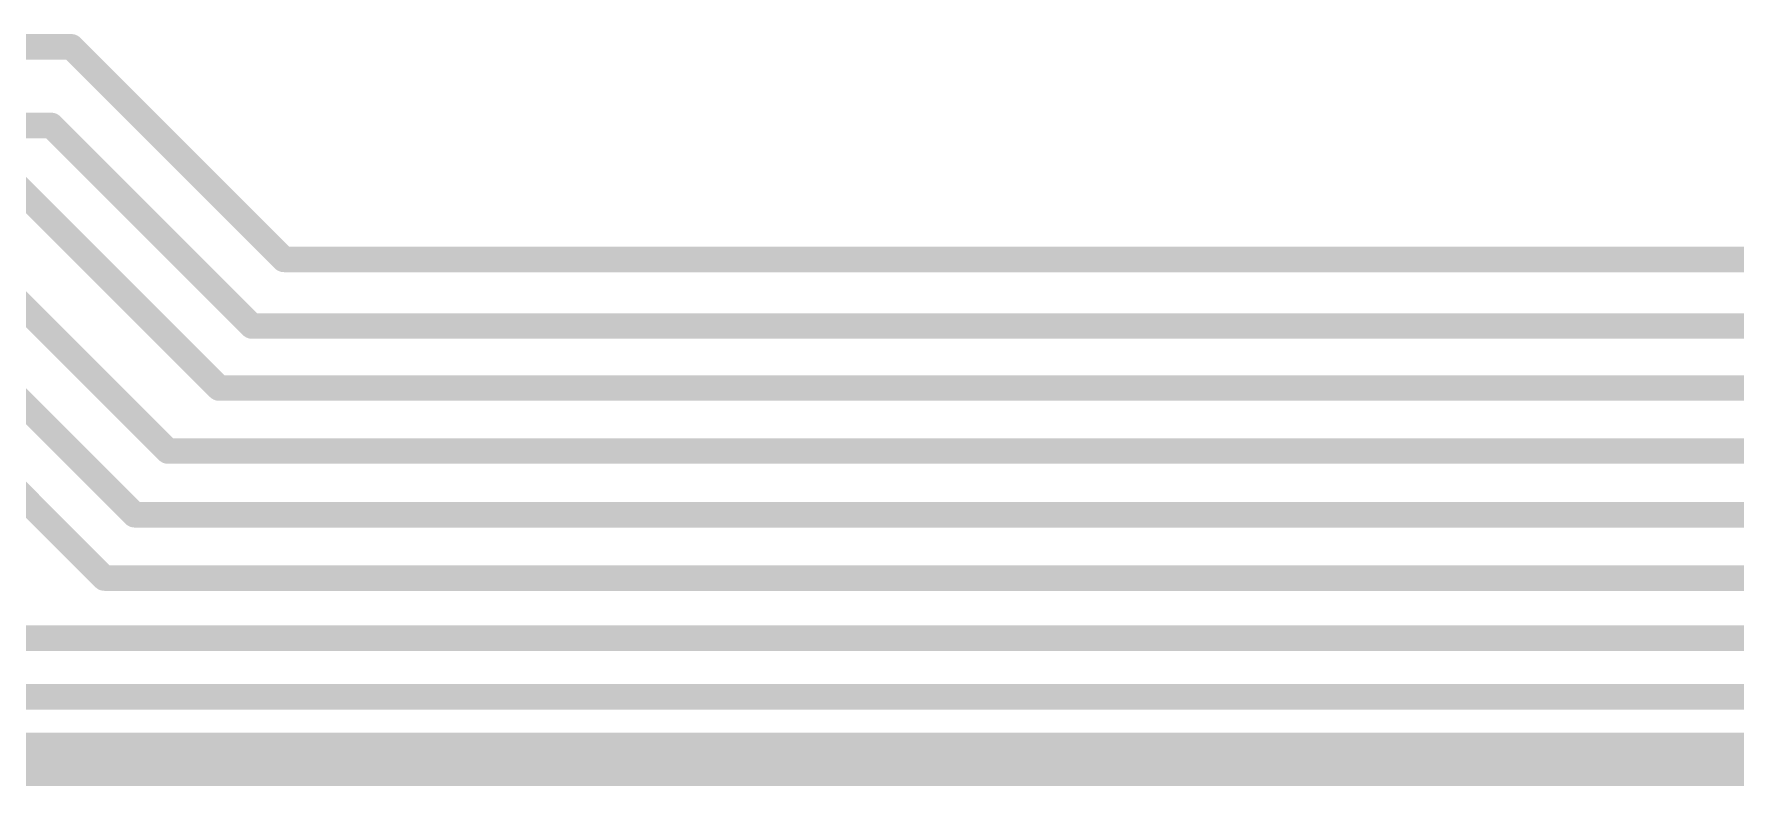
# Model space of a CAD drawing. Header units: inches. Extents: x -11 to 1110, y -7 to 455.
# Drawn here: x 194.73 to 215.06, y 40.45 to 49.43 of the extents above; entities that cross this region are included whole.
import ezdxf

# ---------------------------------------------------------------- set-up
doc = ezdxf.new("R2010")
doc.units = ezdxf.units.IN
doc.layers.add('Bottom Layer', color=5, linetype='Continuous')
doc.layers.add('Top Layer', color=1, linetype='Continuous')

msp = doc.modelspace()

# ---------------------------------------------------------------- linework, layer by layer
at = {"layer": 'Bottom Layer'}
msp.add_lwpolyline([(181.686, 40.767, 0.635, 0.635, 0), (549.275, 40.767, 0.635, 0.635, 0)], format="xyseb", dxfattribs=at)
at = {"layer": 'Top Layer'}
for points in [[(193.7, 49.276, 0.305, 0.305, 0), (195.18, 49.276, 0.305, 0.305, 0)], [(195.18, 49.276, 0.305, 0.305, 0), (197.719, 46.737, 0.305, 0.305, 0)], [(180.631, 48.337, 0.305, 0.305, 0), (194.941, 48.337, 0.305, 0.305, 0)], [(194.941, 48.337, 0.305, 0.305, 0), (197.336, 45.942, 0.305, 0.305, 0)], [(194.528, 47.617, 0.305, 0.305, 0), (196.944, 45.201, 0.305, 0.305, 0)], [(193.82, 46.962, 0.305, 0.305, 0), (196.333, 44.449, 0.305, 0.305, 0)], [(197.719, 46.737, 0.305, 0.305, 0), (683.274, 46.737, 0.305, 0.305, 0)], [(197.336, 45.942, 0.305, 0.305, 0), (680.742, 45.942, 0.305, 0.305, 0)], [(194.158, 45.466, 0.305, 0.305, 0), (195.936, 43.688, 0.305, 0.305, 0)], [(196.944, 45.201, 0.305, 0.305, 0), (679.971, 45.201, 0.305, 0.305, 0)], [(193.7, 44.806, 0.305, 0.305, 0), (195.574, 42.932, 0.305, 0.305, 0)], [(196.333, 44.449, 0.305, 0.305, 0), (674.467, 44.449, 0.305, 0.305, 0)], [(195.936, 43.688, 0.305, 0.305, 0), (670.912, 43.688, 0.305, 0.305, 0)], [(195.574, 42.932, 0.305, 0.305, 0), (670.546, 42.932, 0.305, 0.305, 0)], [(185.649, 42.215, 0.305, 0.305, 0), (670.064, 42.215, 0.305, 0.305, 0)], [(183.125, 41.514, 0.305, 0.305, 0), (669.657, 41.514, 0.305, 0.305, 0)]]:
    msp.add_lwpolyline(points, format="xyseb", dxfattribs=at)
for points in [[(195.104, 49.276, 0.152, 0.152, 1), (195.256, 49.276, 0.152, 0.152, 1)], [(195.104, 49.276, 0.152, 0.152, 1), (195.256, 49.276, 0.152, 0.152, 1)], [(194.865, 48.337, 0.152, 0.152, 1), (195.017, 48.337, 0.152, 0.152, 1)], [(194.865, 48.337, 0.152, 0.152, 1), (195.017, 48.337, 0.152, 0.152, 1)], [(197.643, 46.737, 0.152, 0.152, 1), (197.795, 46.737, 0.152, 0.152, 1)], [(197.643, 46.737, 0.152, 0.152, 1), (197.795, 46.737, 0.152, 0.152, 1)], [(197.26, 45.942, 0.152, 0.152, 1), (197.412, 45.942, 0.152, 0.152, 1)], [(197.26, 45.942, 0.152, 0.152, 1), (197.412, 45.942, 0.152, 0.152, 1)], [(196.868, 45.201, 0.152, 0.152, 1), (197.02, 45.201, 0.152, 0.152, 1)], [(196.868, 45.201, 0.152, 0.152, 1), (197.02, 45.201, 0.152, 0.152, 1)], [(196.257, 44.449, 0.152, 0.152, 1), (196.409, 44.449, 0.152, 0.152, 1)], [(196.257, 44.449, 0.152, 0.152, 1), (196.409, 44.449, 0.152, 0.152, 1)], [(195.859, 43.688, 0.152, 0.152, 1), (196.012, 43.688, 0.152, 0.152, 1)], [(195.859, 43.688, 0.152, 0.152, 1), (196.012, 43.688, 0.152, 0.152, 1)], [(195.498, 42.932, 0.152, 0.152, 1), (195.65, 42.932, 0.152, 0.152, 1)], [(195.498, 42.932, 0.152, 0.152, 1), (195.65, 42.932, 0.152, 0.152, 1)]]:
    msp.add_lwpolyline(points, format="xyseb", close=True, dxfattribs=at)

doc.saveas('drawing.dxf')
